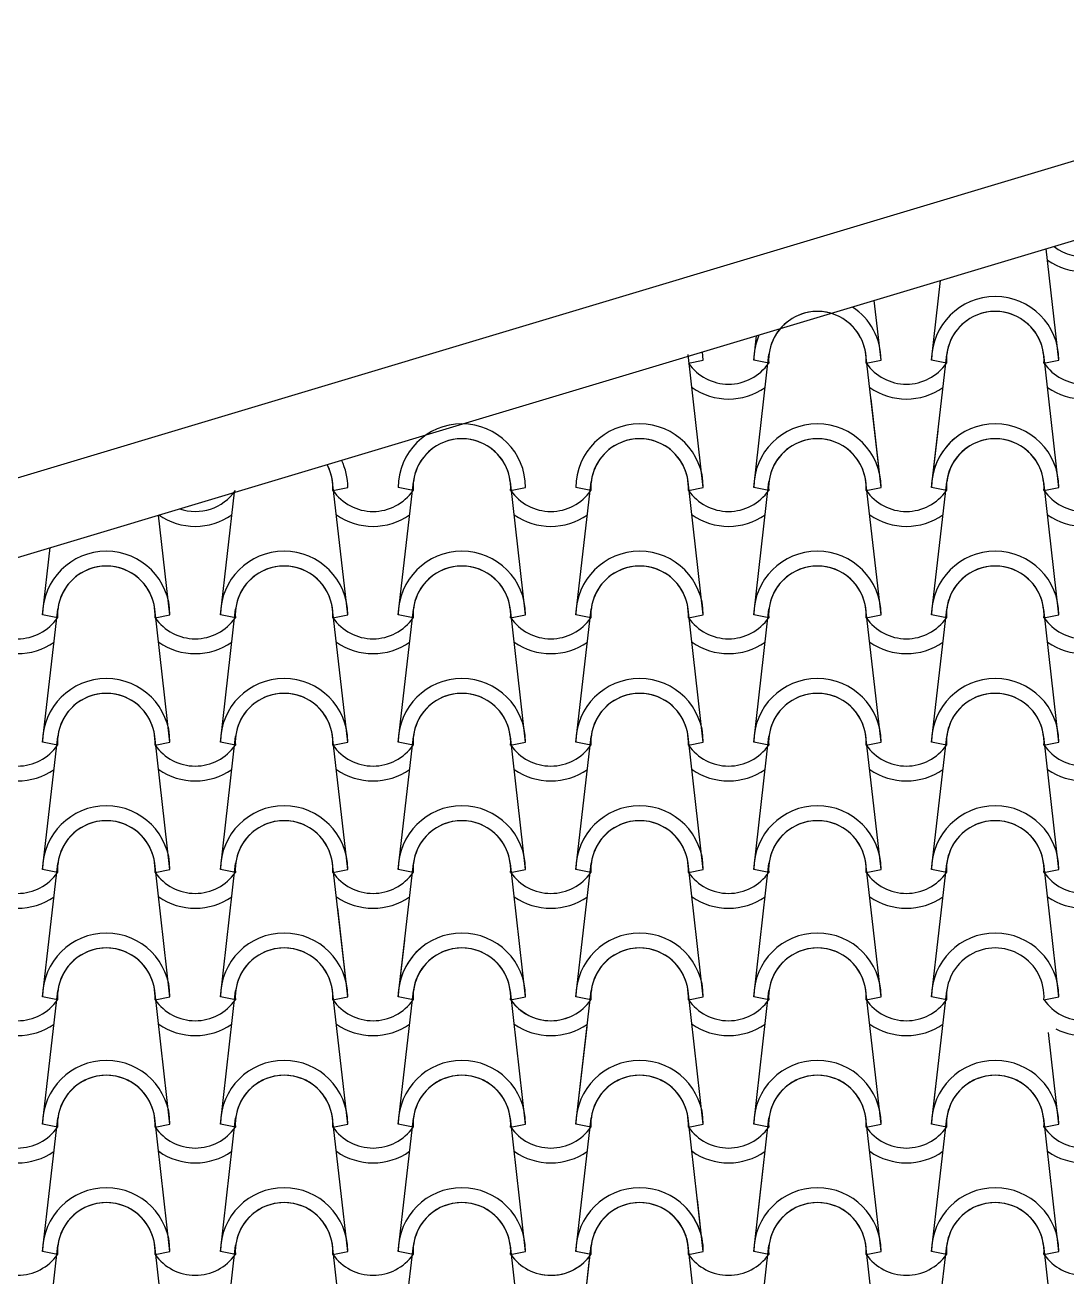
# Model space of a CAD drawing. Header units: millimetres. Extents: x -255 to 41745, y 236 to 29936.
# Drawn here: x 8513 to 9536, y 25773 to 27003 of the extents above; entities that cross this region are included whole.
import ezdxf

# ---------------------------------------------------------------- set-up
doc = ezdxf.new("R2010")
doc.units = ezdxf.units.MM
doc.layers.add('1', color=1, linetype='Continuous')
doc.layers.add('CALIDADES', color=7, linetype='Continuous')

msp = doc.modelspace()

# ---------------------------------------------------------------- linework, layer by layer
at = {"layer": '1'}
for p, q in [((9527.9, 26673.6), (9515.4, 26782.9)), ((9402.9, 26673.6), (9411.8, 26751.8)), ((9353.4, 26673.6), (9346.7, 26732.3)), ((9228.4, 26673.6), (9231.1, 26697.6)), ((9178.9, 26548.6), (9164, 26679.3)), ((9178.9, 26673.6), (9178, 26681.7)), ((9228.4, 26548.6), (9243.3, 26679.3)), ((9353.4, 26548.6), (9338.5, 26679.3)), ((9402.9, 26548.6), (9417.8, 26679.3)), ((9527.9, 26548.6), (9513, 26679.3)), ((9164.2, 26670.7), (9178.9, 26673.6)), ((9164.2, 26670.7), (9178.9, 26673.6)), ((9243.1, 26670.7), (9228.4, 26673.6)), ((9243.1, 26670.7), (9228.4, 26673.6)), ((9338.7, 26670.7), (9353.4, 26673.6)), ((9338.7, 26670.7), (9353.4, 26673.6)), ((9417.6, 26670.7), (9402.9, 26673.6)), ((9417.6, 26670.7), (9402.9, 26673.6)), ((9513.2, 26670.7), (9527.9, 26673.6)), ((9513.2, 26670.7), (9527.9, 26673.6)), ((9353.4, 26548.6), (9343.5, 26635.7)), ((9402.9, 26548.6), (9409.3, 26604.3)), ((8829.9, 26423.6), (8815, 26554.3)), ((8879.4, 26423.6), (8894.3, 26554.3)), ((9004.4, 26423.6), (8989.5, 26554.3)), ((9053.9, 26423.6), (9068.8, 26554.3)), ((9178.9, 26423.6), (9164, 26554.3)), ((9178.9, 26423.6), (9164, 26554.3)), ((9228.4, 26423.6), (9243.3, 26554.3)), ((9228.4, 26423.6), (9243.3, 26554.3)), ((9353.4, 26423.6), (9338.5, 26554.3)), ((9353.4, 26423.6), (9338.5, 26554.3)), ((9402.9, 26423.6), (9417.8, 26554.3)), ((9402.9, 26423.6), (9417.8, 26554.3)), ((9527.9, 26423.6), (9513, 26554.3)), ((8704.9, 26423.6), (8718.6, 26543.9)), ((8704.9, 26423.6), (8718.6, 26543.9)), ((8704.9, 26423.6), (8718.6, 26543.9)), ((8815.2, 26545.7), (8829.9, 26548.6)), ((8815.2, 26545.7), (8829.9, 26548.6)), ((8894.1, 26545.7), (8879.4, 26548.6)), ((8894.1, 26545.7), (8879.4, 26548.6)), ((8989.7, 26545.7), (9004.4, 26548.6)), ((8989.7, 26545.7), (9004.4, 26548.6)), ((9068.6, 26545.7), (9053.9, 26548.6)), ((9068.6, 26545.7), (9053.9, 26548.6)), ((9164.2, 26545.7), (9178.9, 26548.6)), ((9164.2, 26545.7), (9178.9, 26548.6)), ((9164.2, 26545.7), (9178.9, 26548.6)), ((9164.2, 26545.7), (9178.9, 26548.6)), ((9243.1, 26545.7), (9228.4, 26548.6)), ((9243.1, 26545.7), (9228.4, 26548.6)), ((9243.1, 26545.7), (9228.4, 26548.6)), ((9243.1, 26545.7), (9228.4, 26548.6)), ((9338.7, 26545.7), (9353.4, 26548.6)), ((9338.7, 26545.7), (9353.4, 26548.6)), ((9338.7, 26545.7), (9353.4, 26548.6)), ((9338.7, 26545.7), (9353.4, 26548.6)), ((9417.6, 26545.7), (9402.9, 26548.6)), ((9417.6, 26545.7), (9402.9, 26548.6)), ((9417.6, 26545.7), (9402.9, 26548.6)), ((9417.6, 26545.7), (9402.9, 26548.6)), ((9513.2, 26545.7), (9527.9, 26548.6)), ((9513.2, 26545.7), (9527.9, 26548.6)), ((8655.4, 26423.6), (8644.2, 26521.6)), ((8655.4, 26423.6), (8644.2, 26521.6)), ((8655.4, 26423.6), (8644.2, 26521.6)), ((8530.4, 26423.6), (8537.9, 26489.7)), ((8530.4, 26298.6), (8545.3, 26429.3)), ((8655.4, 26298.6), (8640.5, 26429.3)), ((8655.4, 26298.6), (8640.5, 26429.3)), ((8655.4, 26298.6), (8640.5, 26429.3)), ((8704.9, 26298.6), (8719.8, 26429.3)), ((8704.9, 26298.6), (8719.8, 26429.3)), ((8704.9, 26298.6), (8719.8, 26429.3)), ((8829.9, 26298.6), (8815, 26429.3)), ((8879.4, 26298.6), (8894.3, 26429.3)), ((9004.4, 26298.6), (8989.5, 26429.3)), ((9053.9, 26298.6), (9068.8, 26429.3)), ((9178.9, 26298.6), (9164, 26429.3)), ((9178.9, 26298.6), (9164, 26429.3)), ((9228.4, 26298.6), (9243.3, 26429.3)), ((9228.4, 26298.6), (9243.3, 26429.3)), ((9353.4, 26298.6), (9338.5, 26429.3)), ((9353.4, 26298.6), (9338.5, 26429.3)), ((9402.9, 26298.6), (9417.8, 26429.3)), ((9402.9, 26298.6), (9417.8, 26429.3)), ((9527.9, 26298.6), (9513, 26429.3)), ((8545.1, 26420.7), (8530.4, 26423.6)), ((8545.1, 26420.7), (8530.4, 26423.6)), ((8640.7, 26420.7), (8655.4, 26423.6)), ((8640.7, 26420.7), (8655.4, 26423.6)), ((8640.7, 26420.7), (8655.4, 26423.6)), ((8640.7, 26420.7), (8655.4, 26423.6)), ((8640.7, 26420.7), (8655.4, 26423.6)), ((8640.7, 26420.7), (8655.4, 26423.6)), ((8719.6, 26420.7), (8704.9, 26423.6)), ((8719.6, 26420.7), (8704.9, 26423.6)), ((8719.6, 26420.7), (8704.9, 26423.6)), ((8719.6, 26420.7), (8704.9, 26423.6)), ((8719.6, 26420.7), (8704.9, 26423.6)), ((8719.6, 26420.7), (8704.9, 26423.6)), ((8815.2, 26420.7), (8829.9, 26423.6)), ((8815.2, 26420.7), (8829.9, 26423.6)), ((8894.1, 26420.7), (8879.4, 26423.6)), ((8894.1, 26420.7), (8879.4, 26423.6)), ((8989.7, 26420.7), (9004.4, 26423.6)), ((8989.7, 26420.7), (9004.4, 26423.6)), ((9068.6, 26420.7), (9053.9, 26423.6)), ((9068.6, 26420.7), (9053.9, 26423.6)), ((9164.2, 26420.7), (9178.9, 26423.6)), ((9164.2, 26420.7), (9178.9, 26423.6)), ((9164.2, 26420.7), (9178.9, 26423.6)), ((9164.2, 26420.7), (9178.9, 26423.6)), ((9243.1, 26420.7), (9228.4, 26423.6)), ((9243.1, 26420.7), (9228.4, 26423.6)), ((9243.1, 26420.7), (9228.4, 26423.6)), ((9243.1, 26420.7), (9228.4, 26423.6)), ((9338.7, 26420.7), (9353.4, 26423.6)), ((9338.7, 26420.7), (9353.4, 26423.6)), ((9338.7, 26420.7), (9353.4, 26423.6)), ((9338.7, 26420.7), (9353.4, 26423.6)), ((9417.6, 26420.7), (9402.9, 26423.6)), ((9417.6, 26420.7), (9402.9, 26423.6)), ((9417.6, 26420.7), (9402.9, 26423.6)), ((9417.6, 26420.7), (9402.9, 26423.6)), ((9513.2, 26420.7), (9527.9, 26423.6)), ((9513.2, 26420.7), (9527.9, 26423.6)), ((8530.4, 26173.6), (8545.3, 26304.3)), ((8545.1, 26295.7), (8530.4, 26298.6)), ((8545.1, 26295.7), (8530.4, 26298.6)), ((8655.4, 26173.6), (8640.5, 26304.3)), ((8655.4, 26173.6), (8640.5, 26304.3)), ((8640.7, 26295.7), (8655.4, 26298.6)), ((8640.7, 26295.7), (8655.4, 26298.6)), ((8640.7, 26295.7), (8655.4, 26298.6)), ((8640.7, 26295.7), (8655.4, 26298.6)), ((8640.7, 26295.7), (8655.4, 26298.6)), ((8640.7, 26295.7), (8655.4, 26298.6)), ((8704.9, 26173.6), (8719.8, 26304.3)), ((8704.9, 26173.6), (8719.8, 26304.3)), ((8719.6, 26295.7), (8704.9, 26298.6)), ((8719.6, 26295.7), (8704.9, 26298.6)), ((8719.6, 26295.7), (8704.9, 26298.6)), ((8719.6, 26295.7), (8704.9, 26298.6)), ((8719.6, 26295.7), (8704.9, 26298.6)), ((8719.6, 26295.7), (8704.9, 26298.6)), ((8829.9, 26173.6), (8815, 26304.3)), ((8815.2, 26295.7), (8829.9, 26298.6)), ((8815.2, 26295.7), (8829.9, 26298.6)), ((8879.4, 26173.6), (8894.3, 26304.3)), ((8894.1, 26295.7), (8879.4, 26298.6)), ((8894.1, 26295.7), (8879.4, 26298.6)), ((9004.4, 26173.6), (8989.5, 26304.3)), ((8989.7, 26295.7), (9004.4, 26298.6)), ((8989.7, 26295.7), (9004.4, 26298.6)), ((9053.9, 26173.6), (9068.8, 26304.3)), ((9068.6, 26295.7), (9053.9, 26298.6)), ((9068.6, 26295.7), (9053.9, 26298.6)), ((9178.9, 26173.6), (9164, 26304.3)), ((9178.9, 26173.6), (9164, 26304.3)), ((9164.2, 26295.7), (9178.9, 26298.6)), ((9164.2, 26295.7), (9178.9, 26298.6)), ((9164.2, 26295.7), (9178.9, 26298.6)), ((9164.2, 26295.7), (9178.9, 26298.6)), ((9228.4, 26173.6), (9243.3, 26304.3)), ((9228.4, 26173.6), (9243.3, 26304.3)), ((9243.1, 26295.7), (9228.4, 26298.6)), ((9243.1, 26295.7), (9228.4, 26298.6)), ((9243.1, 26295.7), (9228.4, 26298.6)), ((9243.1, 26295.7), (9228.4, 26298.6)), ((9353.4, 26173.6), (9338.5, 26304.3)), ((9353.4, 26173.6), (9338.5, 26304.3)), ((9338.7, 26295.7), (9353.4, 26298.6)), ((9338.7, 26295.7), (9353.4, 26298.6)), ((9338.7, 26295.7), (9353.4, 26298.6)), ((9338.7, 26295.7), (9353.4, 26298.6)), ((9402.9, 26173.6), (9417.8, 26304.3)), ((9402.9, 26173.6), (9417.8, 26304.3)), ((9417.6, 26295.7), (9402.9, 26298.6)), ((9417.6, 26295.7), (9402.9, 26298.6)), ((9417.6, 26295.7), (9402.9, 26298.6)), ((9417.6, 26295.7), (9402.9, 26298.6)), ((9527.9, 26173.6), (9513, 26304.3)), ((9513.2, 26295.7), (9527.9, 26298.6)), ((9513.2, 26295.7), (9527.9, 26298.6)), ((8530.4, 26048.6), (8545.3, 26179.3)), ((8545.1, 26170.7), (8530.4, 26173.6)), ((8545.1, 26170.7), (8530.4, 26173.6)), ((8655.4, 26048.6), (8640.5, 26179.3)), ((8655.4, 26048.6), (8640.5, 26179.3)), ((8640.7, 26170.7), (8655.4, 26173.6)), ((8640.7, 26170.7), (8655.4, 26173.6)), ((8640.7, 26170.7), (8655.4, 26173.6)), ((8640.7, 26170.7), (8655.4, 26173.6)), ((8704.9, 26048.6), (8719.8, 26179.3)), ((8704.9, 26048.6), (8719.8, 26179.3)), ((8719.6, 26170.7), (8704.9, 26173.6)), ((8719.6, 26170.7), (8704.9, 26173.6)), ((8719.6, 26170.7), (8704.9, 26173.6)), ((8719.6, 26170.7), (8704.9, 26173.6)), ((8829.9, 26048.6), (8815, 26179.3)), ((8815.2, 26170.7), (8829.9, 26173.6)), ((8815.2, 26170.7), (8829.9, 26173.6)), ((8879.4, 26048.6), (8894.3, 26179.3)), ((8894.1, 26170.7), (8879.4, 26173.6)), ((8894.1, 26170.7), (8879.4, 26173.6)), ((9004.4, 26048.6), (8989.5, 26179.3)), ((8989.7, 26170.7), (9004.4, 26173.6)), ((8989.7, 26170.7), (9004.4, 26173.6)), ((9053.9, 26048.6), (9068.8, 26179.3)), ((9068.6, 26170.7), (9053.9, 26173.6)), ((9068.6, 26170.7), (9053.9, 26173.6)), ((9178.9, 26048.6), (9164, 26179.3)), ((9178.9, 26048.6), (9164, 26179.3)), ((9164.2, 26170.7), (9178.9, 26173.6)), ((9164.2, 26170.7), (9178.9, 26173.6)), ((9164.2, 26170.7), (9178.9, 26173.6)), ((9164.2, 26170.7), (9178.9, 26173.6)), ((9228.4, 26048.6), (9243.3, 26179.3)), ((9228.4, 26048.6), (9243.3, 26179.3)), ((9243.1, 26170.7), (9228.4, 26173.6)), ((9243.1, 26170.7), (9228.4, 26173.6)), ((9243.1, 26170.7), (9228.4, 26173.6)), ((9243.1, 26170.7), (9228.4, 26173.6)), ((9353.4, 26048.6), (9338.5, 26179.3)), ((9353.4, 26048.6), (9338.5, 26179.3)), ((9338.7, 26170.7), (9353.4, 26173.6)), ((9338.7, 26170.7), (9353.4, 26173.6)), ((9338.7, 26170.7), (9353.4, 26173.6)), ((9338.7, 26170.7), (9353.4, 26173.6)), ((9402.9, 26048.6), (9417.8, 26179.3)), ((9402.9, 26048.6), (9417.8, 26179.3)), ((9417.6, 26170.7), (9402.9, 26173.6)), ((9417.6, 26170.7), (9402.9, 26173.6)), ((9417.6, 26170.7), (9402.9, 26173.6)), ((9417.6, 26170.7), (9402.9, 26173.6)), ((9527.9, 26048.6), (9513, 26179.3)), ((9513.2, 26170.7), (9527.9, 26173.6)), ((9513.2, 26170.7), (9527.9, 26173.6)), ((8829.9, 26048.6), (8820, 26135.7)), ((8879.4, 26048.6), (8885.8, 26104.3)), ((8530.4, 25923.6), (8545.3, 26054.3)), ((8545.1, 26045.7), (8530.4, 26048.6)), ((8545.1, 26045.7), (8530.4, 26048.6)), ((8545.1, 26045.7), (8530.4, 26048.6)), ((8545.1, 26045.7), (8530.4, 26048.6)), ((8655.4, 25923.6), (8640.5, 26054.3)), ((8655.4, 25923.6), (8640.5, 26054.3)), ((8640.7, 26045.7), (8655.4, 26048.6)), ((8640.7, 26045.7), (8655.4, 26048.6)), ((8640.7, 26045.7), (8655.4, 26048.6)), ((8640.7, 26045.7), (8655.4, 26048.6)), ((8640.7, 26045.7), (8655.4, 26048.6)), ((8640.7, 26045.7), (8655.4, 26048.6)), ((8704.9, 25923.6), (8719.8, 26054.3)), ((8704.9, 25923.6), (8719.8, 26054.3)), ((8719.6, 26045.7), (8704.9, 26048.6)), ((8719.6, 26045.7), (8704.9, 26048.6)), ((8719.6, 26045.7), (8704.9, 26048.6)), ((8719.6, 26045.7), (8704.9, 26048.6)), ((8719.6, 26045.7), (8704.9, 26048.6)), ((8719.6, 26045.7), (8704.9, 26048.6)), ((8829.9, 25923.6), (8815, 26054.3)), ((8829.9, 25923.6), (8815, 26054.3)), ((8815.2, 26045.7), (8829.9, 26048.6)), ((8815.2, 26045.7), (8829.9, 26048.6)), ((8815.2, 26045.7), (8829.9, 26048.6)), ((8815.2, 26045.7), (8829.9, 26048.6)), ((8879.4, 25923.6), (8894.3, 26054.3)), ((8879.4, 25923.6), (8894.3, 26054.3)), ((8894.1, 26045.7), (8879.4, 26048.6)), ((8894.1, 26045.7), (8879.4, 26048.6)), ((8894.1, 26045.7), (8879.4, 26048.6)), ((8894.1, 26045.7), (8879.4, 26048.6)), ((9004.4, 25923.6), (8989.5, 26054.3)), ((9004.4, 25923.6), (8989.5, 26054.3)), ((8989.7, 26045.7), (9004.4, 26048.6)), ((8989.7, 26045.7), (9004.4, 26048.6)), ((9053.9, 25923.6), (9068.8, 26054.3)), ((9068.6, 26045.7), (9053.9, 26048.6)), ((9068.6, 26045.7), (9053.9, 26048.6)), ((9178.9, 25923.6), (9164, 26054.3)), ((9164.2, 26045.7), (9178.9, 26048.6)), ((9164.2, 26045.7), (9178.9, 26048.6)), ((9164.2, 26045.7), (9178.9, 26048.6)), ((9228.4, 25923.6), (9243.3, 26054.3)), ((9243.1, 26045.7), (9228.4, 26048.6)), ((9243.1, 26045.7), (9228.4, 26048.6)), ((9243.1, 26045.7), (9228.4, 26048.6)), ((9353.4, 25923.6), (9338.5, 26054.3)), ((9338.7, 26045.7), (9353.4, 26048.6)), ((9338.7, 26045.7), (9353.4, 26048.6)), ((9338.7, 26045.7), (9353.4, 26048.6)), ((9402.9, 25923.6), (9417.8, 26054.3)), ((9417.6, 26045.7), (9402.9, 26048.6)), ((9417.6, 26045.7), (9402.9, 26048.6)), ((9417.6, 26045.7), (9402.9, 26048.6)), ((9513.2, 26045.7), (9527.9, 26048.6)), ((9053.9, 25923.6), (9064.8, 26019.1)), ((9527.9, 25923.6), (9517.6, 26013.5)), ((9402.9, 25923.6), (9407.2, 25960.9)), ((8530.4, 25798.6), (8545.3, 25929.3)), ((8655.4, 25798.6), (8640.5, 25929.3)), ((8655.4, 25798.6), (8640.5, 25929.3)), ((8704.9, 25798.6), (8719.8, 25929.3)), ((8704.9, 25798.6), (8719.8, 25929.3)), ((8829.9, 25798.6), (8815, 25929.3)), ((8829.9, 25798.6), (8815, 25929.3)), ((8879.4, 25798.6), (8894.3, 25929.3)), ((8879.4, 25798.6), (8894.3, 25929.3)), ((9004.4, 25798.6), (8989.5, 25929.3)), ((9004.4, 25798.6), (8989.5, 25929.3)), ((9053.9, 25798.6), (9068.8, 25929.3)), ((9053.9, 25798.6), (9068.8, 25929.3)), ((9178.9, 25798.6), (9164, 25929.3)), ((9228.4, 25798.6), (9243.3, 25929.3)), ((9353.4, 25798.6), (9338.5, 25929.3)), ((9353.4, 25798.6), (9338.5, 25929.3)), ((9353.4, 25923.6), (9352.1, 25934.7)), ((9402.9, 25798.6), (9417.8, 25929.3)), ((9402.9, 25798.6), (9417.8, 25929.3)), ((9527.9, 25798.6), (9513, 25929.3)), ((8545.1, 25920.7), (8530.4, 25923.6)), ((8545.1, 25920.7), (8530.4, 25923.6)), ((8640.7, 25920.7), (8655.4, 25923.6)), ((8640.7, 25920.7), (8655.4, 25923.6)), ((8640.7, 25920.7), (8655.4, 25923.6)), ((8640.7, 25920.7), (8655.4, 25923.6)), ((8719.6, 25920.7), (8704.9, 25923.6)), ((8719.6, 25920.7), (8704.9, 25923.6)), ((8719.6, 25920.7), (8704.9, 25923.6)), ((8719.6, 25920.7), (8704.9, 25923.6)), ((8815.2, 25920.7), (8829.9, 25923.6)), ((8815.2, 25920.7), (8829.9, 25923.6)), ((8815.2, 25920.7), (8829.9, 25923.6)), ((8815.2, 25920.7), (8829.9, 25923.6)), ((8894.1, 25920.7), (8879.4, 25923.6)), ((8894.1, 25920.7), (8879.4, 25923.6)), ((8894.1, 25920.7), (8879.4, 25923.6)), ((8894.1, 25920.7), (8879.4, 25923.6)), ((8989.7, 25920.7), (9004.4, 25923.6)), ((8989.7, 25920.7), (9004.4, 25923.6)), ((8989.7, 25920.7), (9004.4, 25923.6)), ((8989.7, 25920.7), (9004.4, 25923.6)), ((9068.6, 25920.7), (9053.9, 25923.6)), ((9068.6, 25920.7), (9053.9, 25923.6)), ((9068.6, 25920.7), (9053.9, 25923.6)), ((9068.6, 25920.7), (9053.9, 25923.6)), ((9164.2, 25920.7), (9178.9, 25923.6)), ((9164.2, 25920.7), (9178.9, 25923.6)), ((9243.1, 25920.7), (9228.4, 25923.6)), ((9243.1, 25920.7), (9228.4, 25923.6)), ((9338.7, 25920.7), (9353.4, 25923.6)), ((9338.7, 25920.7), (9353.4, 25923.6)), ((9338.7, 25920.7), (9353.4, 25923.6)), ((9338.7, 25920.7), (9353.4, 25923.6)), ((9417.6, 25920.7), (9402.9, 25923.6)), ((9417.6, 25920.7), (9402.9, 25923.6)), ((9417.6, 25920.7), (9402.9, 25923.6)), ((9417.6, 25920.7), (9402.9, 25923.6)), ((9513.2, 25920.7), (9527.9, 25923.6)), ((9513.2, 25920.7), (9527.9, 25923.6)), ((9228.4, 25798.6), (9237.7, 25880.2)), ((9178.9, 25798.6), (9173.1, 25849.4)), ((8530.4, 25673.6), (8545.3, 25804.3)), ((8655.4, 25673.6), (8640.5, 25804.3)), ((8704.9, 25673.6), (8719.8, 25804.3)), ((8829.9, 25673.6), (8815, 25804.3)), ((8879.4, 25673.6), (8894.3, 25804.3)), ((9004.4, 25673.6), (8989.5, 25804.3)), ((9053.9, 25673.6), (9068.8, 25804.3)), ((9178.9, 25673.6), (9164, 25804.3)), ((9228.4, 25673.6), (9243.3, 25804.3)), ((9353.4, 25673.6), (9338.5, 25804.3)), ((9402.9, 25673.6), (9417.8, 25804.3)), ((9527.9, 25673.6), (9513, 25804.3)), ((8545.1, 25795.7), (8530.4, 25798.6)), ((8545.1, 25795.7), (8530.4, 25798.6)), ((8640.7, 25795.7), (8655.4, 25798.6)), ((8640.7, 25795.7), (8655.4, 25798.6)), ((8640.7, 25795.7), (8655.4, 25798.6)), ((8640.7, 25795.7), (8655.4, 25798.6)), ((8719.6, 25795.7), (8704.9, 25798.6)), ((8719.6, 25795.7), (8704.9, 25798.6)), ((8719.6, 25795.7), (8704.9, 25798.6)), ((8719.6, 25795.7), (8704.9, 25798.6)), ((8815.2, 25795.7), (8829.9, 25798.6)), ((8815.2, 25795.7), (8829.9, 25798.6)), ((8815.2, 25795.7), (8829.9, 25798.6)), ((8815.2, 25795.7), (8829.9, 25798.6)), ((8894.1, 25795.7), (8879.4, 25798.6)), ((8894.1, 25795.7), (8879.4, 25798.6)), ((8894.1, 25795.7), (8879.4, 25798.6)), ((8894.1, 25795.7), (8879.4, 25798.6)), ((8989.7, 25795.7), (9004.4, 25798.6)), ((8989.7, 25795.7), (9004.4, 25798.6)), ((8989.7, 25795.7), (9004.4, 25798.6)), ((8989.7, 25795.7), (9004.4, 25798.6)), ((9053.9, 25673.6), (9068.3, 25799.5)), ((9068.6, 25795.7), (9053.9, 25798.6)), ((9068.6, 25795.7), (9053.9, 25798.6)), ((9068.6, 25795.7), (9053.9, 25798.6)), ((9068.6, 25795.7), (9053.9, 25798.6)), ((9068.6, 25795.7), (9062.7, 25796.9)), ((9068.6, 25795.7), (9062.7, 25796.9)), ((9164.2, 25795.7), (9178.9, 25798.6)), ((9164.2, 25795.7), (9178.9, 25798.6)), ((9164.2, 25795.7), (9178.9, 25798.6)), ((9164.2, 25795.7), (9178.9, 25798.6)), ((9243.1, 25795.7), (9228.4, 25798.6)), ((9243.1, 25795.7), (9228.4, 25798.6)), ((9243.1, 25795.7), (9228.4, 25798.6)), ((9243.1, 25795.7), (9228.4, 25798.6)), ((9338.7, 25795.7), (9353.4, 25798.6)), ((9338.7, 25795.7), (9353.4, 25798.6)), ((9338.7, 25795.7), (9353.4, 25798.6)), ((9338.7, 25795.7), (9353.4, 25798.6)), ((9417.6, 25795.7), (9402.9, 25798.6)), ((9417.6, 25795.7), (9402.9, 25798.6)), ((9417.6, 25795.7), (9402.9, 25798.6)), ((9417.6, 25795.7), (9402.9, 25798.6)), ((9513.2, 25795.7), (9527.9, 25798.6)), ((9513.2, 25795.7), (9527.9, 25798.6))]:
    msp.add_line(p, q, dxfattribs=at)
for centre, radius, start, end in [((9552.7, 26823), 47.9, 232.0048, 325.244), ((9552.7, 26823), 47.9, 232.0048, 325.244), ((9552.7, 26823), 62.5, 234.9308, 305.0692), ((9465.4, 26673.6), 62.5, 0, 180), ((9465.4, 26673.6), 62.5, 0, 180), ((9290.9, 26673.6), 62.5, 0, 56.6795), ((9290.9, 26673.6), 62.5, 0, 56.6795), ((9290.9, 26673.6), 47.9, 356.4887, 183.5113), ((9290.9, 26673.6), 47.9, 356.4887, 183.5113), ((9290.9, 26673.6), 47.9, 6.838, 173.162), ((9465.4, 26673.6), 47.9, 356.4887, 183.5113), ((9465.4, 26673.6), 47.9, 356.4887, 183.5113), ((9465.4, 26673.6), 47.9, 6.838, 173.162), ((9290.9, 26673.6), 62.5, 156.719, 180), ((9290.9, 26673.6), 62.5, 156.719, 180), ((9203.7, 26698), 47.9, 214.756, 325.244), ((9203.7, 26698), 47.9, 214.756, 325.244), ((9378.2, 26698), 47.9, 214.756, 325.244), ((9378.2, 26698), 47.9, 214.756, 325.244), ((9552.7, 26698), 47.9, 214.756, 325.244), ((9552.7, 26698), 47.9, 214.756, 325.244), ((9203.7, 26698), 62.5, 234.9308, 305.0692), ((9378.2, 26698), 62.5, 234.9308, 305.0692), ((9552.7, 26698), 62.5, 234.9308, 305.0692), ((8941.9, 26548.6), 62.5, 0, 180), ((8941.9, 26548.6), 62.5, 0, 180), ((9116.4, 26548.6), 62.5, 0, 180), ((9116.4, 26548.6), 62.5, 0, 180), ((9290.9, 26548.6), 62.5, 0, 180), ((9290.9, 26548.6), 62.5, 0, 180), ((9290.9, 26548.6), 62.5, 0, 180), ((9290.9, 26548.6), 62.5, 0, 180), ((9465.4, 26548.6), 62.5, 0, 180), ((9465.4, 26548.6), 62.5, 0, 180), ((8941.9, 26548.6), 47.9, 356.4887, 183.5113), ((8941.9, 26548.6), 47.9, 356.4887, 183.5113), ((8941.9, 26548.6), 47.9, 6.838, 173.162), ((9116.4, 26548.6), 47.9, 356.4887, 183.5113), ((9116.4, 26548.6), 47.9, 356.4887, 183.5113), ((9116.4, 26548.6), 47.9, 6.838, 173.162), ((9290.9, 26548.6), 47.9, 356.4887, 183.5113), ((9290.9, 26548.6), 47.9, 356.4887, 183.5113), ((9290.9, 26548.6), 47.9, 356.4887, 183.5113), ((9290.9, 26548.6), 47.9, 356.4887, 183.5113), ((9290.9, 26548.6), 47.9, 6.838, 173.162), ((9290.9, 26548.6), 47.9, 6.838, 173.162), ((9465.4, 26548.6), 62.5, 129.7957, 180), ((9465.4, 26548.6), 62.5, 129.7957, 180), ((9465.4, 26548.6), 47.9, 356.4887, 183.5113), ((9465.4, 26548.6), 47.9, 356.4887, 183.5113), ((9465.4, 26548.6), 47.9, 121.4531, 183.5113), ((9465.4, 26548.6), 47.9, 121.4531, 183.5113), ((9465.4, 26548.6), 47.9, 6.838, 173.162), ((9465.4, 26548.6), 47.9, 121.4531, 173.162), ((8767.4, 26548.6), 47.9, 6.838, 28.0813), ((8767.4, 26548.6), 47.9, 356.4887, 28.0813), ((8767.4, 26548.6), 47.9, 356.4887, 28.0813), ((8767.4, 26548.6), 62.5, 0, 25.4016), ((8767.4, 26548.6), 62.5, 0, 25.4016), ((8680.2, 26573), 47.9, 251.0813, 325.244), ((8680.2, 26573), 47.9, 251.0813, 325.244), ((8680.2, 26573), 47.9, 251.0813, 325.244), ((8680.2, 26573), 47.9, 251.0813, 325.244), ((8680.2, 26573), 47.9, 251.0813, 325.244), ((8680.2, 26573), 47.9, 251.0813, 325.244), ((8854.7, 26573), 47.9, 214.756, 325.244), ((8854.7, 26573), 47.9, 214.756, 325.244), ((9029.2, 26573), 47.9, 214.756, 325.244), ((9029.2, 26573), 47.9, 214.756, 325.244), ((9203.7, 26573), 47.9, 214.756, 325.244), ((9203.7, 26573), 47.9, 214.756, 325.244), ((9203.7, 26573), 47.9, 214.756, 325.244), ((9203.7, 26573), 47.9, 214.756, 325.244), ((9378.2, 26573), 47.9, 214.756, 325.244), ((9378.2, 26573), 47.9, 214.756, 325.244), ((9378.2, 26573), 47.9, 214.756, 325.244), ((9378.2, 26573), 47.9, 214.756, 325.244), ((9552.7, 26573), 47.9, 214.756, 325.244), ((9552.7, 26573), 47.9, 214.756, 325.244), ((8680.2, 26573), 62.5, 234.9308, 305.0692), ((8680.2, 26573), 62.5, 234.9308, 305.0692), ((8680.2, 26573), 62.5, 234.9308, 305.0692), ((8854.7, 26573), 62.5, 234.9308, 305.0692), ((9029.2, 26573), 62.5, 234.9308, 305.0692), ((9203.7, 26573), 62.5, 234.9308, 305.0692), ((9203.7, 26573), 62.5, 234.9308, 305.0692), ((9378.2, 26573), 62.5, 234.9308, 305.0692), ((9378.2, 26573), 62.5, 234.9308, 305.0692), ((9552.7, 26573), 62.5, 234.9308, 305.0692), ((8592.9, 26423.6), 62.5, 0, 180), ((8592.9, 26423.6), 62.5, 0, 180), ((8767.4, 26423.6), 62.5, 0, 180), ((8767.4, 26423.6), 62.5, 0, 180), ((8941.9, 26423.6), 62.5, 0, 180), ((8941.9, 26423.6), 62.5, 0, 180), ((9116.4, 26423.6), 62.5, 0, 180), ((9116.4, 26423.6), 62.5, 0, 180), ((9290.9, 26423.6), 62.5, 0, 180), ((9290.9, 26423.6), 62.5, 0, 180), ((9290.9, 26423.6), 62.5, 0, 180), ((9290.9, 26423.6), 62.5, 0, 180), ((9465.4, 26423.6), 62.5, 0, 180), ((9465.4, 26423.6), 62.5, 0, 180), ((8592.9, 26423.6), 47.9, 356.4887, 183.5113), ((8592.9, 26423.6), 47.9, 356.4887, 183.5113), ((8592.9, 26423.6), 47.9, 6.838, 173.162), ((8767.4, 26423.6), 47.9, 356.4887, 183.5113), ((8767.4, 26423.6), 47.9, 356.4887, 183.5113), ((8767.4, 26423.6), 47.9, 6.838, 173.162), ((8941.9, 26423.6), 47.9, 356.4887, 183.5113), ((8941.9, 26423.6), 47.9, 356.4887, 183.5113), ((8941.9, 26423.6), 47.9, 6.838, 173.162), ((9116.4, 26423.6), 47.9, 356.4887, 183.5113), ((9116.4, 26423.6), 47.9, 356.4887, 183.5113), ((9116.4, 26423.6), 47.9, 6.838, 173.162), ((9290.9, 26423.6), 47.9, 356.4887, 183.5113), ((9290.9, 26423.6), 47.9, 356.4887, 183.5113), ((9290.9, 26423.6), 47.9, 356.4887, 183.5113), ((9290.9, 26423.6), 47.9, 356.4887, 183.5113), ((9290.9, 26423.6), 47.9, 6.838, 173.162), ((9290.9, 26423.6), 47.9, 6.838, 173.162), ((9465.4, 26423.6), 47.9, 356.4887, 183.5113), ((9465.4, 26423.6), 47.9, 356.4887, 183.5113), ((9465.4, 26423.6), 47.9, 6.838, 173.162), ((8505.7, 26448), 47.9, 214.756, 325.244), ((8505.7, 26448), 47.9, 214.756, 325.244), ((8680.2, 26448), 47.9, 214.756, 325.244), ((8680.2, 26448), 47.9, 214.756, 325.244), ((8680.2, 26448), 47.9, 214.756, 325.244), ((8680.2, 26448), 47.9, 214.756, 325.244), ((8680.2, 26448), 47.9, 214.756, 325.244), ((8680.2, 26448), 47.9, 214.756, 325.244), ((8854.7, 26448), 47.9, 214.756, 325.244), ((8854.7, 26448), 47.9, 214.756, 325.244), ((9029.2, 26448), 47.9, 214.756, 325.244), ((9029.2, 26448), 47.9, 214.756, 325.244), ((9203.7, 26448), 47.9, 214.756, 325.244), ((9203.7, 26448), 47.9, 214.756, 325.244), ((9203.7, 26448), 47.9, 214.756, 325.244), ((9203.7, 26448), 47.9, 214.756, 325.244), ((9378.2, 26448), 47.9, 214.756, 325.244), ((9378.2, 26448), 47.9, 214.756, 325.244), ((9378.2, 26448), 47.9, 214.756, 325.244), ((9378.2, 26448), 47.9, 214.756, 325.244), ((9552.7, 26448), 47.9, 214.756, 325.244), ((9552.7, 26448), 47.9, 214.756, 325.244), ((8505.7, 26448), 62.5, 234.9308, 305.0692), ((8680.2, 26448), 62.5, 234.9308, 305.0692), ((8680.2, 26448), 62.5, 234.9308, 305.0692), ((8680.2, 26448), 62.5, 234.9308, 305.0692), ((8854.7, 26448), 62.5, 234.9308, 305.0692), ((9029.2, 26448), 62.5, 234.9308, 305.0692), ((9203.7, 26448), 62.5, 234.9308, 305.0692), ((9203.7, 26448), 62.5, 234.9308, 305.0692), ((9378.2, 26448), 62.5, 234.9308, 305.0692), ((9378.2, 26448), 62.5, 234.9308, 305.0692), ((9552.7, 26448), 62.5, 234.9308, 305.0692), ((8592.9, 26298.6), 62.5, 0, 180), ((8592.9, 26298.6), 62.5, 0, 180), ((8767.4, 26298.6), 62.5, 0, 180), ((8767.4, 26298.6), 62.5, 0, 180), ((8941.9, 26298.6), 62.5, 0, 180), ((8941.9, 26298.6), 62.5, 0, 180), ((9116.4, 26298.6), 62.5, 0, 180), ((9116.4, 26298.6), 62.5, 0, 180), ((9290.9, 26298.6), 62.5, 0, 180), ((9290.9, 26298.6), 62.5, 0, 180), ((9290.9, 26298.6), 62.5, 0, 180), ((9290.9, 26298.6), 62.5, 0, 180), ((9465.4, 26298.6), 62.5, 0, 180), ((9465.4, 26298.6), 62.5, 0, 180), ((8592.9, 26298.6), 47.9, 356.4887, 183.5113), ((8592.9, 26298.6), 47.9, 356.4887, 183.5113), ((8592.9, 26298.6), 47.9, 6.838, 173.162), ((8767.4, 26298.6), 47.9, 356.4887, 183.5113), ((8767.4, 26298.6), 47.9, 356.4887, 183.5113), ((8767.4, 26298.6), 47.9, 6.838, 173.162), ((8941.9, 26298.6), 47.9, 356.4887, 183.5113), ((8941.9, 26298.6), 47.9, 356.4887, 183.5113), ((8941.9, 26298.6), 47.9, 6.838, 173.162), ((9116.4, 26298.6), 47.9, 356.4887, 183.5113), ((9116.4, 26298.6), 47.9, 356.4887, 183.5113), ((9116.4, 26298.6), 47.9, 6.838, 173.162), ((9290.9, 26298.6), 47.9, 356.4887, 183.5113), ((9290.9, 26298.6), 47.9, 356.4887, 183.5113), ((9290.9, 26298.6), 47.9, 356.4887, 183.5113), ((9290.9, 26298.6), 47.9, 356.4887, 183.5113), ((9290.9, 26298.6), 47.9, 6.838, 173.162), ((9290.9, 26298.6), 47.9, 6.838, 173.162), ((9465.4, 26298.6), 47.9, 356.4887, 183.5113), ((9465.4, 26298.6), 47.9, 356.4887, 183.5113), ((9465.4, 26298.6), 47.9, 6.838, 173.162), ((8505.7, 26323), 47.9, 214.756, 325.244), ((8505.7, 26323), 47.9, 214.756, 325.244), ((8680.2, 26323), 47.9, 214.756, 325.244), ((8680.2, 26323), 47.9, 214.756, 325.244), ((8680.2, 26323), 47.9, 214.756, 325.244), ((8680.2, 26323), 47.9, 214.756, 325.244), ((8680.2, 26323), 47.9, 214.756, 325.244), ((8680.2, 26323), 47.9, 214.756, 325.244), ((8854.7, 26323), 47.9, 214.756, 325.244), ((8854.7, 26323), 47.9, 214.756, 325.244), ((9029.2, 26323), 47.9, 214.756, 325.244), ((9029.2, 26323), 47.9, 214.756, 325.244), ((9203.7, 26323), 47.9, 214.756, 325.244), ((9203.7, 26323), 47.9, 214.756, 325.244), ((9203.7, 26323), 47.9, 214.756, 325.244), ((9203.7, 26323), 47.9, 214.756, 325.244), ((9378.2, 26323), 47.9, 214.756, 325.244), ((9378.2, 26323), 47.9, 214.756, 325.244), ((9378.2, 26323), 47.9, 214.756, 325.244), ((9378.2, 26323), 47.9, 214.756, 325.244), ((9552.7, 26323), 47.9, 214.756, 325.244), ((9552.7, 26323), 47.9, 214.756, 325.244), ((8505.7, 26323), 62.5, 234.9308, 305.0692), ((8680.2, 26323), 62.5, 234.9308, 305.0692), ((8680.2, 26323), 62.5, 234.9308, 305.0692), ((8680.2, 26323), 62.5, 234.9308, 305.0692), ((8854.7, 26323), 62.5, 234.9308, 305.0692), ((9029.2, 26323), 62.5, 234.9308, 305.0692), ((9203.7, 26323), 62.5, 234.9308, 305.0692), ((9203.7, 26323), 62.5, 234.9308, 305.0692), ((9378.2, 26323), 62.5, 234.9308, 305.0692), ((9378.2, 26323), 62.5, 234.9308, 305.0692), ((9552.7, 26323), 62.5, 234.9308, 305.0692), ((8592.9, 26173.6), 62.5, 0, 180), ((8592.9, 26173.6), 62.5, 0, 180), ((8767.4, 26173.6), 62.5, 0, 180), ((8767.4, 26173.6), 62.5, 0, 180), ((8941.9, 26173.6), 62.5, 0, 180), ((8941.9, 26173.6), 62.5, 0, 180), ((9116.4, 26173.6), 62.5, 0, 180), ((9116.4, 26173.6), 62.5, 0, 180), ((9290.9, 26173.6), 62.5, 0, 180), ((9290.9, 26173.6), 62.5, 0, 180), ((9290.9, 26173.6), 62.5, 0, 180), ((9290.9, 26173.6), 62.5, 0, 180), ((9465.4, 26173.6), 62.5, 0, 180), ((9465.4, 26173.6), 62.5, 0, 180), ((8592.9, 26173.6), 47.9, 356.4887, 183.5113), ((8592.9, 26173.6), 47.9, 356.4887, 183.5113), ((8592.9, 26173.6), 47.9, 6.838, 173.162), ((8767.4, 26173.6), 47.9, 356.4887, 183.5113), ((8767.4, 26173.6), 47.9, 356.4887, 183.5113), ((8767.4, 26173.6), 47.9, 6.838, 173.162), ((8941.9, 26173.6), 47.9, 356.4887, 183.5113), ((8941.9, 26173.6), 47.9, 356.4887, 183.5113), ((8941.9, 26173.6), 47.9, 6.838, 173.162), ((9116.4, 26173.6), 47.9, 356.4887, 183.5113), ((9116.4, 26173.6), 47.9, 356.4887, 183.5113), ((9116.4, 26173.6), 47.9, 6.838, 173.162), ((9290.9, 26173.6), 47.9, 356.4887, 183.5113), ((9290.9, 26173.6), 47.9, 356.4887, 183.5113), ((9290.9, 26173.6), 47.9, 356.4887, 183.5113), ((9290.9, 26173.6), 47.9, 356.4887, 183.5113), ((9290.9, 26173.6), 47.9, 6.838, 173.162), ((9290.9, 26173.6), 47.9, 6.838, 173.162), ((9465.4, 26173.6), 47.9, 356.4887, 183.5113), ((9465.4, 26173.6), 47.9, 356.4887, 183.5113), ((9465.4, 26173.6), 47.9, 6.838, 173.162), ((8505.7, 26198), 47.9, 214.756, 325.244), ((8505.7, 26198), 47.9, 214.756, 325.244), ((8680.2, 26198), 47.9, 214.756, 325.244), ((8680.2, 26198), 47.9, 214.756, 325.244), ((8680.2, 26198), 47.9, 214.756, 325.244), ((8680.2, 26198), 47.9, 214.756, 325.244), ((8854.7, 26198), 47.9, 214.756, 325.244), ((8854.7, 26198), 47.9, 214.756, 325.244), ((9029.2, 26198), 47.9, 214.756, 325.244), ((9029.2, 26198), 47.9, 214.756, 325.244), ((9203.7, 26198), 47.9, 214.756, 325.244), ((9203.7, 26198), 47.9, 214.756, 325.244), ((9203.7, 26198), 47.9, 214.756, 325.244), ((9203.7, 26198), 47.9, 214.756, 325.244), ((9378.2, 26198), 47.9, 214.756, 325.244), ((9378.2, 26198), 47.9, 214.756, 325.244), ((9378.2, 26198), 47.9, 214.756, 325.244), ((9378.2, 26198), 47.9, 214.756, 325.244), ((9552.7, 26198), 47.9, 214.756, 325.244), ((9552.7, 26198), 47.9, 214.756, 325.244), ((8505.7, 26198), 62.5, 234.9308, 305.0692), ((8680.2, 26198), 62.5, 234.9308, 305.0692), ((8680.2, 26198), 62.5, 234.9308, 305.0692), ((8854.7, 26198), 62.5, 234.9308, 305.0692), ((9029.2, 26198), 62.5, 234.9308, 305.0692), ((9203.7, 26198), 62.5, 234.9308, 305.0692), ((9203.7, 26198), 62.5, 234.9308, 305.0692), ((9378.2, 26198), 62.5, 234.9308, 305.0692), ((9378.2, 26198), 62.5, 234.9308, 305.0692), ((9552.7, 26198), 62.5, 234.9308, 305.0692), ((8592.9, 26048.6), 62.5, 0, 180), ((8592.9, 26048.6), 62.5, 0, 180), ((8592.9, 26048.6), 62.5, 0, 180), ((8592.9, 26048.6), 62.5, 0, 180), ((8767.4, 26048.6), 62.5, 0, 180), ((8767.4, 26048.6), 62.5, 0, 180), ((8767.4, 26048.6), 62.5, 0, 180), ((8767.4, 26048.6), 62.5, 0, 180), ((8941.9, 26048.6), 62.5, 0, 180), ((8941.9, 26048.6), 62.5, 0, 180), ((9116.4, 26048.6), 62.5, 0, 180), ((9116.4, 26048.6), 62.5, 0, 180), ((9290.9, 26048.6), 62.5, 0, 180), ((9290.9, 26048.6), 62.5, 0, 180), ((9290.9, 26048.6), 62.5, 0, 180), ((9465.4, 26048.6), 62.5, 0, 180), ((8592.9, 26048.6), 47.9, 356.4887, 183.5113), ((8592.9, 26048.6), 47.9, 356.4887, 183.5113), ((8592.9, 26048.6), 47.9, 356.4887, 183.5113), ((8592.9, 26048.6), 47.9, 356.4887, 183.5113), ((8592.9, 26048.6), 47.9, 6.838, 173.162), ((8592.9, 26048.6), 47.9, 6.838, 173.162), ((8767.4, 26048.6), 47.9, 356.4887, 183.5113), ((8767.4, 26048.6), 47.9, 356.4887, 183.5113), ((8767.4, 26048.6), 47.9, 356.4887, 183.5113), ((8767.4, 26048.6), 47.9, 356.4887, 183.5113), ((8767.4, 26048.6), 47.9, 6.838, 173.162), ((8767.4, 26048.6), 47.9, 6.838, 173.162), ((8941.9, 26048.6), 62.5, 129.7957, 180), ((8941.9, 26048.6), 62.5, 129.7957, 180), ((8941.9, 26048.6), 47.9, 356.4887, 183.5113), ((8941.9, 26048.6), 47.9, 356.4887, 183.5113), ((8941.9, 26048.6), 47.9, 6.838, 173.162), ((9116.4, 26048.6), 47.9, 356.4887, 183.5113), ((9116.4, 26048.6), 47.9, 356.4887, 183.5113), ((9116.4, 26048.6), 47.9, 6.838, 173.162), ((9290.9, 26048.6), 47.9, 356.4887, 183.5113), ((9290.9, 26048.6), 47.9, 356.4887, 183.5113), ((9290.9, 26048.6), 47.9, 356.4887, 183.5113), ((9290.9, 26048.6), 47.9, 6.838, 173.162), ((9465.4, 26048.6), 47.9, 356.4887, 183.5113), ((8941.9, 26048.6), 47.9, 121.4531, 183.5113), ((8941.9, 26048.6), 47.9, 121.4531, 183.5113), ((8941.9, 26048.6), 47.9, 121.4531, 173.162), ((8505.7, 26073), 47.9, 214.756, 325.244), ((8505.7, 26073), 47.9, 214.756, 325.244), ((8505.7, 26073), 47.9, 214.756, 325.244), ((8505.7, 26073), 47.9, 214.756, 325.244), ((8680.2, 26073), 47.9, 214.756, 325.244), ((8680.2, 26073), 47.9, 214.756, 325.244), ((8680.2, 26073), 47.9, 214.756, 325.244), ((8680.2, 26073), 47.9, 214.756, 325.244), ((8680.2, 26073), 47.9, 214.756, 325.244), ((8680.2, 26073), 47.9, 214.756, 325.244), ((8854.7, 26073), 47.9, 214.756, 325.244), ((8854.7, 26073), 47.9, 214.756, 325.244), ((8854.7, 26073), 47.9, 214.756, 325.244), ((8854.7, 26073), 47.9, 214.756, 325.244), ((9029.2, 26073), 47.9, 214.756, 290.3354), ((9029.2, 26073), 47.9, 214.756, 290.3354), ((9029.2, 26073), 47.9, 214.756, 325.244), ((9029.2, 26073), 47.9, 214.756, 325.244), ((9203.7, 26073), 47.9, 214.756, 325.244), ((9203.7, 26073), 47.9, 214.756, 325.244), ((9203.7, 26073), 47.9, 214.756, 325.244), ((9378.2, 26073), 47.9, 214.756, 325.244), ((9378.2, 26073), 47.9, 214.756, 325.244), ((9378.2, 26073), 47.9, 214.756, 325.244), ((9552.7, 26073), 47.9, 214.756, 325.244), ((8505.7, 26073), 62.5, 234.9308, 305.0692), ((8505.7, 26073), 62.5, 234.9308, 305.0692), ((8680.2, 26073), 62.5, 234.9308, 305.0692), ((8680.2, 26073), 62.5, 234.9308, 305.0692), ((8680.2, 26073), 62.5, 234.9308, 305.0692), ((8854.7, 26073), 62.5, 234.9308, 305.0692), ((8854.7, 26073), 62.5, 234.9308, 305.0692), ((9029.2, 26073), 62.5, 234.9308, 305.0692), ((9029.2, 26073), 62.5, 234.9308, 305.0692), ((9203.7, 26073), 62.5, 234.9308, 305.0692), ((9378.2, 26073), 62.5, 234.9308, 305.0692), ((9552.7, 26073), 62.5, 243.6362, 305.0692), ((8592.9, 25923.6), 62.5, 0, 180), ((8592.9, 25923.6), 62.5, 0, 180), ((8767.4, 25923.6), 62.5, 0, 180), ((8767.4, 25923.6), 62.5, 0, 180), ((8767.4, 25923.6), 62.5, 0, 180), ((8767.4, 25923.6), 62.5, 0, 180), ((8941.9, 25923.6), 62.5, 0, 180), ((8941.9, 25923.6), 62.5, 0, 180), ((8941.9, 25923.6), 62.5, 0, 180), ((8941.9, 25923.6), 62.5, 0, 180), ((9116.4, 25923.6), 62.5, 0, 180), ((9116.4, 25923.6), 62.5, 0, 180), ((9290.9, 25923.6), 62.5, 0, 180), ((9290.9, 25923.6), 62.5, 0, 180), ((9465.4, 25923.6), 62.5, 0, 180), ((9465.4, 25923.6), 62.5, 0, 180), ((8592.9, 25923.6), 47.9, 356.4887, 183.5113), ((8592.9, 25923.6), 47.9, 356.4887, 183.5113), ((8592.9, 25923.6), 47.9, 6.838, 173.162), ((8767.4, 25923.6), 47.9, 356.4887, 183.5113), ((8767.4, 25923.6), 47.9, 356.4887, 183.5113), ((8767.4, 25923.6), 47.9, 356.4887, 183.5113), ((8767.4, 25923.6), 47.9, 356.4887, 183.5113), ((8767.4, 25923.6), 47.9, 6.838, 173.162), ((8767.4, 25923.6), 47.9, 6.838, 173.162), ((8941.9, 25923.6), 47.9, 356.4887, 183.5113), ((8941.9, 25923.6), 47.9, 356.4887, 183.5113), ((8941.9, 25923.6), 47.9, 356.4887, 183.5113), ((8941.9, 25923.6), 47.9, 356.4887, 183.5113), ((8941.9, 25923.6), 47.9, 6.838, 173.162), ((8941.9, 25923.6), 47.9, 6.838, 173.162), ((9116.4, 25923.6), 47.9, 356.4887, 183.5113), ((9116.4, 25923.6), 47.9, 356.4887, 183.5113), ((9116.4, 25923.6), 47.9, 6.838, 173.162), ((9290.9, 25923.6), 47.9, 356.4887, 183.5113), ((9290.9, 25923.6), 47.9, 356.4887, 183.5113), ((9290.9, 25923.6), 47.9, 6.838, 173.162), ((9465.4, 25923.6), 47.9, 356.4887, 183.5113), ((9465.4, 25923.6), 47.9, 356.4887, 183.5113), ((9465.4, 25923.6), 47.9, 6.838, 173.162), ((9290.9, 25923.6), 47.9, 356.4887, 5.5304), ((9290.9, 25923.6), 47.9, 356.4887, 5.5304), ((9290.9, 25923.6), 62.5, 0, 10.3131), ((9290.9, 25923.6), 62.5, 0, 10.3131), ((8505.7, 25948), 47.9, 214.756, 325.244), ((8505.7, 25948), 47.9, 214.756, 325.244), ((8680.2, 25948), 47.9, 214.756, 325.244), ((8680.2, 25948), 47.9, 214.756, 325.244), ((8680.2, 25948), 47.9, 214.756, 325.244), ((8680.2, 25948), 47.9, 214.756, 325.244), ((8854.7, 25948), 47.9, 214.756, 325.244), ((8854.7, 25948), 47.9, 214.756, 325.244), ((8854.7, 25948), 47.9, 214.756, 325.244), ((8854.7, 25948), 47.9, 214.756, 325.244), ((9029.2, 25948), 47.9, 214.756, 325.244), ((9029.2, 25948), 47.9, 214.756, 325.244), ((9029.2, 25948), 47.9, 214.756, 325.244), ((9029.2, 25948), 47.9, 214.756, 325.244), ((9203.7, 25948), 47.9, 214.756, 325.244), ((9203.7, 25948), 47.9, 214.756, 325.244), ((9378.2, 25948), 47.9, 214.756, 325.244), ((9378.2, 25948), 47.9, 214.756, 325.244), ((9378.2, 25948), 47.9, 214.756, 325.244), ((9378.2, 25948), 47.9, 214.756, 325.244), ((9552.7, 25948), 47.9, 214.756, 325.244), ((9552.7, 25948), 47.9, 214.756, 325.244), ((8505.7, 25948), 62.5, 234.9308, 305.0692), ((8680.2, 25948), 62.5, 234.9308, 305.0692), ((8680.2, 25948), 62.5, 234.9308, 305.0692), ((8854.7, 25948), 62.5, 234.9308, 305.0692), ((8854.7, 25948), 62.5, 234.9308, 305.0692), ((9029.2, 25948), 62.5, 234.9308, 305.0692), ((9029.2, 25948), 62.5, 234.9308, 305.0692), ((9203.7, 25948), 62.5, 234.9308, 305.0692), ((9378.2, 25948), 62.5, 234.9308, 305.0692), ((9378.2, 25948), 62.5, 234.9308, 305.0692), ((9552.7, 25948), 62.5, 234.9308, 305.0692), ((8592.9, 25798.6), 62.5, 0, 180), ((8592.9, 25798.6), 62.5, 0, 180), ((8767.4, 25798.6), 62.5, 0, 180), ((8767.4, 25798.6), 62.5, 0, 180), ((8767.4, 25798.6), 62.5, 0, 180), ((8767.4, 25798.6), 62.5, 0, 180), ((8941.9, 25798.6), 62.5, 0, 180), ((8941.9, 25798.6), 62.5, 0, 180), ((8941.9, 25798.6), 62.5, 0, 180), ((8941.9, 25798.6), 62.5, 0, 180), ((9116.4, 25798.6), 62.5, 0, 180), ((9116.4, 25798.6), 62.5, 0, 180), ((9290.9, 25798.6), 62.5, 0, 180), ((9290.9, 25798.6), 62.5, 0, 180), ((9290.9, 25798.6), 62.5, 0, 180), ((9290.9, 25798.6), 62.5, 0, 180), ((9465.4, 25798.6), 62.5, 0, 180), ((9465.4, 25798.6), 62.5, 0, 180), ((8592.9, 25798.6), 47.9, 356.4887, 183.5113), ((8592.9, 25798.6), 47.9, 356.4887, 183.5113), ((8592.9, 25798.6), 47.9, 6.838, 173.162), ((8767.4, 25798.6), 47.9, 356.4887, 183.5113), ((8767.4, 25798.6), 47.9, 356.4887, 183.5113), ((8767.4, 25798.6), 47.9, 356.4887, 183.5113), ((8767.4, 25798.6), 47.9, 356.4887, 183.5113), ((8767.4, 25798.6), 47.9, 6.838, 173.162), ((8767.4, 25798.6), 47.9, 6.838, 173.162), ((8941.9, 25798.6), 47.9, 356.4887, 183.5113), ((8941.9, 25798.6), 47.9, 356.4887, 183.5113), ((8941.9, 25798.6), 47.9, 356.4887, 183.5113), ((8941.9, 25798.6), 47.9, 356.4887, 183.5113), ((8941.9, 25798.6), 47.9, 6.838, 173.162), ((8941.9, 25798.6), 47.9, 6.838, 173.162), ((9116.4, 25798.6), 47.9, 356.4887, 183.5113), ((9116.4, 25798.6), 47.9, 356.4887, 183.5113), ((9116.4, 25798.6), 47.9, 6.838, 173.162), ((9116.4, 25798.6), 62.5, 0, 45.5649), ((9116.4, 25798.6), 62.5, 0, 45.5649), ((9290.9, 25798.6), 47.9, 356.4887, 183.5113), ((9290.9, 25798.6), 47.9, 356.4887, 183.5113), ((9290.9, 25798.6), 47.9, 356.4887, 183.5113), ((9290.9, 25798.6), 47.9, 356.4887, 183.5113), ((9290.9, 25798.6), 47.9, 6.838, 173.162), ((9290.9, 25798.6), 47.9, 6.838, 173.162), ((9465.4, 25798.6), 47.9, 356.4887, 183.5113), ((9465.4, 25798.6), 47.9, 356.4887, 183.5113), ((9465.4, 25798.6), 47.9, 6.838, 173.162), ((9116.4, 25798.6), 47.9, 6.838, 52.0952), ((9116.4, 25798.6), 47.9, 356.4887, 52.0952), ((9116.4, 25798.6), 47.9, 356.4887, 52.0952), ((8505.7, 25823), 47.9, 214.756, 325.244), ((8505.7, 25823), 47.9, 214.756, 325.244), ((8680.2, 25823), 47.9, 214.756, 325.244), ((8680.2, 25823), 47.9, 214.756, 325.244), ((8680.2, 25823), 47.9, 214.756, 325.244), ((8680.2, 25823), 47.9, 214.756, 325.244), ((8854.7, 25823), 47.9, 214.756, 325.244), ((8854.7, 25823), 47.9, 214.756, 325.244), ((8854.7, 25823), 47.9, 214.756, 325.244), ((8854.7, 25823), 47.9, 214.756, 325.244), ((9029.2, 25823), 47.9, 214.756, 325.244), ((9029.2, 25823), 47.9, 214.756, 325.244), ((9029.2, 25823), 47.9, 214.756, 325.244), ((9029.2, 25823), 47.9, 214.756, 325.244), ((9029.2, 25823), 47.9, 258.001, 325.244), ((9029.2, 25823), 47.9, 258.001, 325.244), ((9116.4, 25798.6), 47.9, 178.8411, 183.5113), ((9116.4, 25798.6), 47.9, 178.8411, 183.5113), ((9203.7, 25823), 47.9, 214.756, 325.244), ((9203.7, 25823), 47.9, 214.756, 325.244), ((9203.7, 25823), 47.9, 214.756, 325.244), ((9203.7, 25823), 47.9, 214.756, 325.244), ((9378.2, 25823), 47.9, 214.756, 325.244), ((9378.2, 25823), 47.9, 214.756, 325.244), ((9378.2, 25823), 47.9, 214.756, 325.244), ((9378.2, 25823), 47.9, 214.756, 325.244), ((9552.7, 25823), 47.9, 214.756, 325.244), ((9552.7, 25823), 47.9, 214.756, 325.244)]:
    msp.add_arc(centre, radius, start, end, dxfattribs=at)
at = {"layer": 'CALIDADES'}
for p, q in [((3580.8, 25080.8), (9987.1, 27002.7)), ((3602.4, 25009), (10049.2, 26943.1))]:
    msp.add_line(p, q, dxfattribs=at)

doc.saveas('drawing.dxf')
